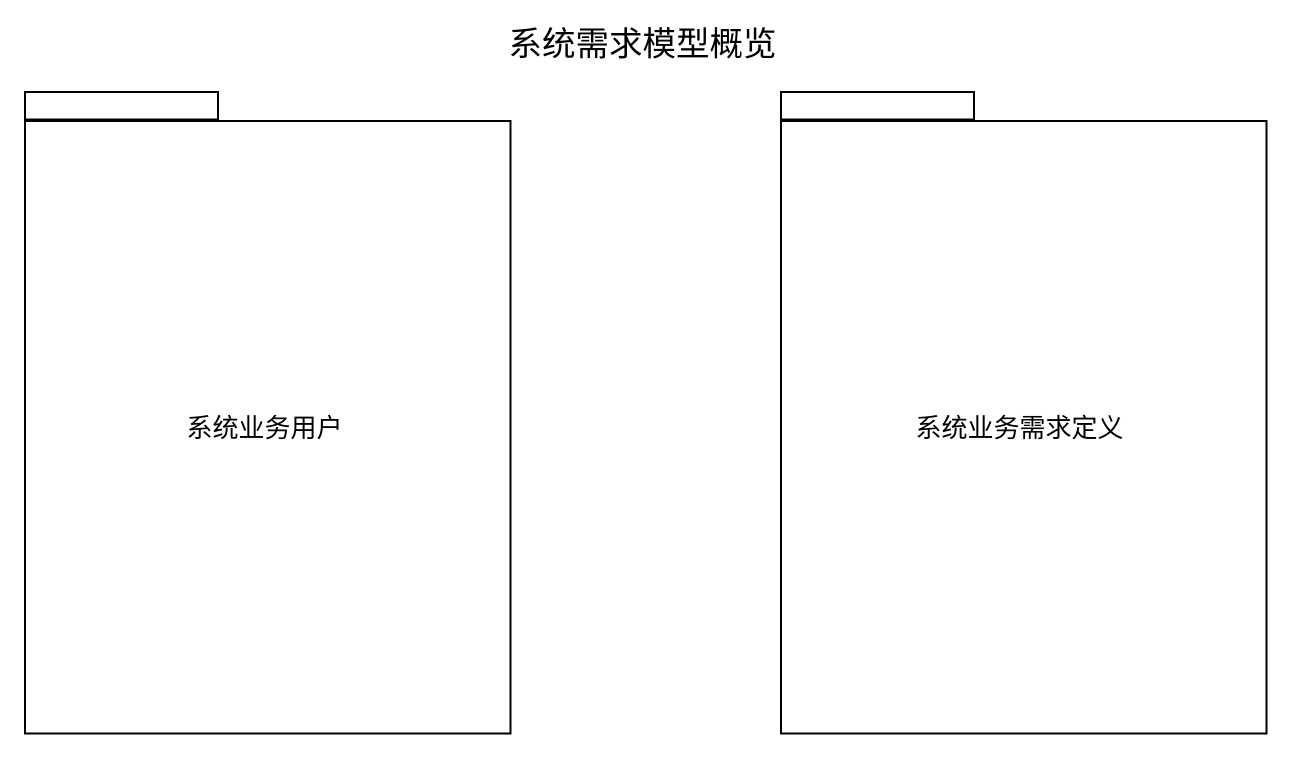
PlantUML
@startuml
title 系统需求模型概览
package 系统业务用户 {
}
package 系统业务需求定义 {
}
@enduml
